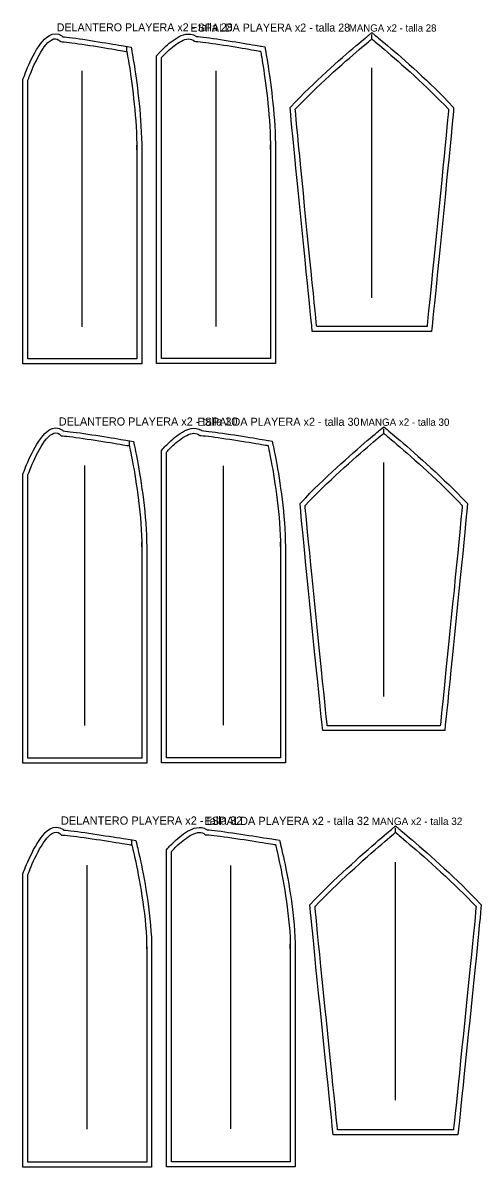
# Model space of a CAD drawing. Header units: centimetres. Extents: x -1 to 97, y -394 to 3.
# Drawn here: x -1 to 91.5, y -227.6 to 3.3 of the extents above; entities that cross this region are included whole.
import ezdxf

# ---------------------------------------------------------------- set-up
doc = ezdxf.new("R2010")
doc.units = ezdxf.units.CM
for name, color, linetype in [('15_SeamAllowance', 4, 'CONTINUOUS'), ('1_Boundary', 7, 'CONTINUOUS'), ('4_Notch', 1, 'CONTINUOUS'), ('5_Grainline', 3, 'CONTINUOUS'), ('8_Text', 7, 'CONTINUOUS')]:
    doc.layers.add(name, color=color, linetype=linetype)

msp = doc.modelspace()

# ---------------------------------------------------------------- linework, layer by layer
at = {"layer": '15_SeamAllowance'}
for points in [[(-1, -8.1952), (-0.9204, -7.973), (-0.8596, -7.8066), (-0.7622, -7.546), (-0.6303, -7.2025), (-0.4661, -6.7868), (-0.2716, -6.3098), (-0.049, -5.7823), (0.1997, -5.215), (0.4726, -4.6186), (0.7679, -4.0035), (1.0838, -3.3803), (1.4187, -2.7591), (1.7717, -2.1499), (2.1419, -1.5625), (2.5297, -1.006), (2.937, -0.4892), (3.3684, -0.0205), (3.833, 0.3911), (4.3467, 0.7317), (4.9295, 0.9734), (5.5843, 1.0626), (6.261, 0.9419), (6.8767, 0.6117), (7.0461, 0.451), (6.9854, 0.4531), (7.404, 0.4214), (7.8894, 0.3728), (8.4387, 0.309), (9.0459, 0.2317), (9.7033, 0.1425), (10.4027, 0.043), (11.1355, -0.065), (11.8931, -0.1799), (12.6667, -0.2998), (13.4474, -0.4232), (14.2263, -0.5483), (14.9944, -0.6733), (15.743, -0.7966), (16.4629, -0.9164), (17.1452, -1.0309), (17.7809, -1.1384), (18.3612, -1.2373), (18.8769, -1.3257), (19.3191, -1.402), (19.6789, -1.4643), (19.9471, -1.511), (20.1149, -1.5404), (20.856, -1.6704), (20.9935, -2.4081), (21.0233, -2.571), (21.0705, -2.8341), (21.1334, -3.1923), (21.2102, -3.6403), (21.2992, -4.1729), (21.3986, -4.785), (21.5067, -5.4713), (21.6218, -6.2266), (21.7421, -7.0458), (21.8659, -7.9237), (21.9915, -8.8551), (22.117, -9.8349), (22.2409, -10.8579), (22.3613, -11.919), (22.4764, -13.0129), (22.5847, -14.1346), (22.6842, -15.279), (22.7733, -16.4408), (22.8501, -17.6152), (22.913, -18.7968), (22.9601, -19.9808), (22.9898, -21.1622), (23, -22.3311), (23, -22.7214), (23, -23.4809), (23, -24.5794), (23, -25.9823), (23, -27.6547), (23, -29.5621), (23, -31.6697), (23, -33.9429), (23, -36.347), (23, -38.8474), (23, -41.4092), (23, -43.998), (23, -46.5789), (23, -49.1174), (23, -51.5787), (23, -53.9281), (23, -56.131), (23, -58.1527), (23, -59.9585), (23, -61.5137), (23, -62.7837), (23, -63.7338), (23, -64.3293), (23, -65.5355), (21.8886, -65.5355), (21.5671, -65.5355), (21.0547, -65.5355), (20.3704, -65.5355), (19.5333, -65.5355), (18.5625, -65.5355), (17.4771, -65.5355), (16.2963, -65.5355), (15.0391, -65.5355), (13.7245, -65.5355), (12.3718, -65.5355), (11, -65.5355), (9.6282, -65.5355), (8.2755, -65.5355), (6.9609, -65.5355), (5.7037, -65.5355), (4.5229, -65.5355), (3.4375, -65.5355), (2.4667, -65.5355), (1.6296, -65.5355), (0.9453, -65.5355), (0.4329, -65.5355), (0.1114, -65.5355), (-1, -65.5355), (-1, -64.2511), (-1, -63.4304), (-1, -62.1221), (-1, -60.375), (-1, -58.2379), (-1, -55.7595), (-1, -52.9885), (-1, -49.9738), (-1, -46.764), (-1, -43.408), (-1, -39.9545), (-1, -36.4522), (-1, -32.9499), (-1, -29.4963), (-1, -26.1403), (-1, -22.9306), (-1, -19.9158), (-1, -17.1449), (-1, -14.6664), (-1, -12.5293), (-1, -10.7822), (-1, -9.474), (-1, -8.6532)], [(26, -3.4106), (26.2695, -3.0987), (26.3435, -3.0145), (26.4602, -2.8844), (26.6161, -2.7143), (26.8085, -2.5097), (27.0343, -2.276), (27.2907, -2.0186), (27.5748, -1.7429), (27.884, -1.4543), (28.2156, -1.1582), (28.5672, -0.8597), (28.9364, -0.5643), (29.3213, -0.2772), (29.7203, -0.0036), (30.1322, 0.251), (30.5569, 0.481), (30.995, 0.6802), (31.4482, 0.8409), (31.9192, 0.9531), (32.4098, 1.0031), (32.9166, 0.9722), (33.4257, 0.8408), (33.9106, 0.5971), (34.0032, 0.5219), (33.9854, 0.5225), (34.404, 0.4908), (34.8894, 0.4422), (35.4387, 0.3784), (36.0459, 0.3011), (36.7033, 0.2119), (37.4027, 0.1124), (38.1355, 0.0044), (38.8931, -0.1105), (39.6667, -0.2305), (40.4474, -0.3539), (41.2263, -0.4789), (41.9944, -0.604), (42.743, -0.7272), (43.4629, -0.847), (44.1452, -0.9615), (44.7809, -1.0691), (45.3612, -1.1679), (45.8769, -1.2563), (46.3191, -1.3326), (46.6789, -1.3949), (46.9471, -1.4417), (47.1149, -1.471), (47.856, -1.6011), (47.9935, -2.3388), (48.0233, -2.5016), (48.0705, -2.7648), (48.1334, -3.123), (48.2102, -3.571), (48.2992, -4.1036), (48.3986, -4.7156), (48.5067, -5.4019), (48.6218, -6.1572), (48.7421, -6.9764), (48.8659, -7.8543), (48.9915, -8.7858), (49.117, -9.7656), (49.2409, -10.7886), (49.3613, -11.8496), (49.4764, -12.9435), (49.5847, -14.0652), (49.6842, -15.2096), (49.7733, -16.3715), (49.8501, -17.5458), (49.913, -18.7275), (49.9601, -19.9115), (49.9898, -21.0928), (50, -22.2617), (50, -22.652), (50, -23.4116), (50, -24.5101), (50, -25.9129), (50, -27.5853), (50, -29.4927), (50, -31.6003), (50, -33.8735), (50, -36.2776), (50, -38.778), (50, -41.3399), (50, -43.9286), (50, -46.5096), (50, -49.048), (50, -51.5093), (50, -53.8587), (50, -56.0616), (50, -58.0833), (50, -59.8891), (50, -61.4444), (50, -62.7144), (50, -63.6644), (50, -64.2599), (50, -65.4661), (48.8886, -65.4661), (48.5671, -65.4661), (48.0547, -65.4661), (47.3704, -65.4661), (46.5333, -65.4661), (45.5625, -65.4661), (44.4771, -65.4661), (43.2963, -65.4661), (42.0391, -65.4661), (40.7245, -65.4661), (39.3718, -65.4661), (38, -65.4661), (36.6282, -65.4661), (35.2755, -65.4661), (33.9609, -65.4661), (32.7037, -65.4661), (31.5229, -65.4661), (30.4375, -65.4661), (29.4667, -65.4661), (28.6296, -65.4661), (27.9453, -65.4661), (27.4329, -65.4661), (27.1114, -65.4661), (26, -65.4661), (26, -64.1588), (26, -63.2721), (26, -61.8586), (26, -59.9711), (26, -57.6621), (26, -54.9844), (26, -51.9906), (26, -48.7334), (26, -45.2655), (26, -41.6396), (26, -37.9084), (26, -34.1245), (26, -30.3405), (26, -26.6093), (26, -22.9834), (26, -19.5155), (26, -16.2583), (26, -13.2646), (26, -10.5868), (26, -8.2779), (26, -6.3903), (26, -4.9768), (26, -4.0901)], [(69.47, 1.2888), (70.1476, 0.7379), (70.2837, 0.6267), (70.5036, 0.4463), (70.8021, 0.1999), (71.1743, -0.109), (71.6153, -0.4772), (72.12, -0.9013), (72.6835, -1.3781), (73.301, -1.9042), (73.9673, -2.4764), (74.6777, -3.0914), (75.427, -3.7458), (76.2105, -4.4364), (77.023, -5.1599), (77.8598, -5.9129), (78.7159, -6.6923), (79.5863, -7.4947), (80.4661, -8.3169), (81.3504, -9.1556), (82.2343, -10.0076), (83.1129, -10.8697), (83.9813, -11.7387), (84.8347, -12.6113), (85.9664, -13.797), (85.9153, -14.5821), (85.8509, -15.331), (85.7496, -16.4333), (85.6147, -17.8589), (85.4499, -19.5724), (85.2587, -21.5375), (85.045, -23.7176), (84.8126, -26.0761), (84.5651, -28.5762), (84.3063, -31.1813), (84.0401, -33.8546), (83.77, -36.5594), (83.5, -39.259), (83.2338, -41.9166), (82.975, -44.4955), (82.7276, -46.9589), (82.4952, -49.2701), (82.2815, -51.3924), (82.0905, -53.289), (81.9257, -54.9231), (81.791, -56.2581), (81.6901, -57.2572), (81.6269, -57.8836), (81.514, -59), (80.4972, -59), (80.1716, -59), (79.6527, -59), (78.9596, -59), (78.1119, -59), (77.1287, -59), (76.0296, -59), (74.8337, -59), (73.5605, -59), (72.2292, -59), (70.8593, -59), (69.47, -59), (68.0807, -59), (66.7108, -59), (65.3795, -59), (64.1063, -59), (62.9104, -59), (61.8113, -59), (60.8281, -59), (59.9804, -59), (59.2873, -59), (58.7684, -59), (58.4428, -59), (57.426, -59), (57.3131, -57.8836), (57.2499, -57.2572), (57.149, -56.2581), (57.0143, -54.9231), (56.8495, -53.289), (56.6585, -51.3924), (56.4448, -49.2701), (56.2124, -46.9589), (55.965, -44.4955), (55.7062, -41.9166), (55.44, -39.259), (55.17, -36.5594), (54.8999, -33.8546), (54.6337, -31.1813), (54.3749, -28.5762), (54.1274, -26.0761), (53.895, -23.7176), (53.6813, -21.5375), (53.4901, -19.5724), (53.3253, -17.8589), (53.1904, -16.4333), (53.0891, -15.331), (53.0247, -14.5821), (52.9736, -13.797), (54.1053, -12.6113), (54.9587, -11.7387), (55.8271, -10.8697), (56.7057, -10.0076), (57.5896, -9.1556), (58.4739, -8.3169), (59.3537, -7.4947), (60.2241, -6.6923), (61.0802, -5.9129), (61.917, -5.1599), (62.7295, -4.4364), (63.513, -3.7458), (64.2623, -3.0914), (64.9727, -2.4764), (65.639, -1.9042), (66.2565, -1.3781), (66.82, -0.9013), (67.3247, -0.4772), (67.7657, -0.109), (68.1379, 0.1999), (68.4364, 0.4463), (68.6563, 0.6267), (68.7924, 0.7379)], [(-1, -87.8206), (-0.9182, -87.5958), (-0.8559, -87.428), (-0.7561, -87.1652), (-0.6211, -86.8186), (-0.453, -86.3992), (-0.2542, -85.918), (-0.0267, -85.3857), (0.2275, -84.8132), (0.5061, -84.2112), (0.8073, -83.5903), (1.1293, -82.9612), (1.4705, -82.3341), (1.8295, -81.7191), (2.2057, -81.126), (2.5993, -80.5642), (3.0118, -80.0424), (3.4477, -79.5692), (3.916, -79.1538), (4.4321, -78.8096), (5.0163, -78.5639), (5.6728, -78.4697), (6.3532, -78.586), (6.9737, -78.9149), (7.1452, -79.0769), (7.0868, -79.075), (7.5104, -79.1066), (8.0043, -79.155), (8.5655, -79.2187), (9.1875, -79.2959), (9.8621, -79.3851), (10.5809, -79.4845), (11.335, -79.5925), (12.1153, -79.7073), (12.9126, -79.8272), (13.7177, -79.9506), (14.5214, -80.0756), (15.3144, -80.2006), (16.0874, -80.3239), (16.8311, -80.4436), (17.5362, -80.5581), (18.1934, -80.6656), (18.7933, -80.7645), (19.3266, -80.8529), (19.784, -80.9291), (20.1561, -80.9914), (20.4336, -81.0382), (20.6072, -81.0675), (21.3314, -81.1903), (21.4895, -81.9072), (21.5269, -82.0791), (21.5859, -82.3566), (21.6646, -82.7339), (21.7606, -83.2052), (21.8719, -83.7648), (21.9962, -84.407), (22.1315, -85.126), (22.2754, -85.9163), (22.4258, -86.7721), (22.5807, -87.6877), (22.7377, -88.6574), (22.8948, -89.6756), (23.0497, -90.7366), (23.2003, -91.8347), (23.3445, -92.9643), (23.4799, -94.1198), (23.6044, -95.2955), (23.716, -96.4859), (23.8122, -97.6854), (23.891, -98.8884), (23.95, -100.0894), (23.9872, -101.2831), (24, -102.4581), (24, -102.8515), (24, -103.6169), (24, -104.7247), (24, -106.14), (24, -107.8276), (24, -109.7526), (24, -111.88), (24, -114.1747), (24, -116.6017), (24, -119.1259), (24, -121.7124), (24, -124.3261), (24, -126.932), (24, -129.495), (24, -131.9802), (24, -134.3525), (24, -136.5768), (24, -138.6183), (24, -140.4417), (24, -142.0122), (24, -143.2946), (24, -144.254), (24, -144.8554), (24, -146.0636), (22.8835, -146.0636), (22.5475, -146.0636), (22.0117, -146.0636), (21.2963, -146.0636), (20.4212, -146.0636), (19.4063, -146.0636), (18.2716, -146.0636), (17.037, -146.0636), (15.7227, -146.0636), (14.3484, -146.0636), (12.9342, -146.0636), (11.5, -146.0636), (10.0658, -146.0636), (8.6516, -146.0636), (7.2773, -146.0636), (5.963, -146.0636), (4.7284, -146.0636), (3.5938, -146.0636), (2.5788, -146.0636), (1.7037, -146.0636), (0.9883, -146.0636), (0.4525, -146.0636), (0.1165, -146.0636), (-1, -146.0636), (-1, -144.7746), (-1, -143.9407), (-1, -142.6115), (-1, -140.8364), (-1, -138.665), (-1, -136.1469), (-1, -133.3316), (-1, -130.2685), (-1, -127.0073), (-1, -123.5975), (-1, -120.0887), (-1, -116.5302), (-1, -112.9718), (-1, -109.463), (-1, -106.0532), (-1, -102.792), (-1, -99.7289), (-1, -96.9136), (-1, -94.3954), (-1, -92.2241), (-1, -90.449), (-1, -89.1198), (-1, -88.2859)], [(71.86, -78.2418), (72.5431, -78.8024), (72.6848, -78.9192), (72.9136, -79.1086), (73.224, -79.367), (73.6109, -79.6906), (74.0689, -80.0759), (74.5927, -80.5191), (75.177, -81.0167), (75.8166, -81.565), (76.506, -82.1604), (77.2401, -82.7991), (78.0136, -83.4777), (78.8212, -84.1925), (79.6576, -84.9397), (80.5175, -85.7159), (81.3956, -86.5174), (82.2867, -87.3406), (83.1856, -88.1819), (84.087, -89.0377), (84.9856, -89.9044), (85.8762, -90.7785), (86.7536, -91.6565), (87.6126, -92.5348), (88.7468, -93.7229), (88.6946, -94.5117), (88.6286, -95.2697), (88.5248, -96.3861), (88.3865, -97.8307), (88.2174, -99.5674), (88.0214, -101.5594), (87.8023, -103.7696), (87.5639, -106.1608), (87.3102, -108.6958), (87.0448, -111.3374), (86.7718, -114.0482), (86.4949, -116.791), (86.2181, -119.5286), (85.945, -122.2237), (85.6797, -124.8391), (85.426, -127.3373), (85.1877, -129.6813), (84.9686, -131.8337), (84.7727, -133.7572), (84.6037, -135.4145), (84.4656, -136.7685), (84.3622, -137.7818), (84.2973, -138.4171), (84.183, -139.5355), (83.1643, -139.5355), (82.8306, -139.5355), (82.2986, -139.5355), (81.5881, -139.5355), (80.7191, -139.5355), (79.7113, -139.5355), (78.5845, -139.5355), (77.3585, -139.5355), (76.0533, -139.5355), (74.6886, -139.5355), (73.2842, -139.5355), (71.86, -139.5355), (70.4358, -139.5355), (69.0314, -139.5355), (67.6667, -139.5355), (66.3615, -139.5355), (65.1355, -139.5355), (64.0087, -139.5355), (63.0009, -139.5355), (62.1319, -139.5355), (61.4214, -139.5355), (60.8894, -139.5355), (60.5557, -139.5355), (59.537, -139.5355), (59.4227, -138.4171), (59.3578, -137.7818), (59.2544, -136.7685), (59.1163, -135.4145), (58.9473, -133.7572), (58.7514, -131.8337), (58.5323, -129.6813), (58.294, -127.3373), (58.0403, -124.8391), (57.775, -122.2237), (57.5019, -119.5286), (57.2251, -116.791), (56.9482, -114.0482), (56.6752, -111.3374), (56.4098, -108.6958), (56.1561, -106.1608), (55.9177, -103.7696), (55.6986, -101.5594), (55.5026, -99.5674), (55.3335, -97.8307), (55.1952, -96.3861), (55.0914, -95.2697), (55.0254, -94.5117), (54.9732, -93.7229), (56.1074, -92.5348), (56.9664, -91.6565), (57.8438, -90.7785), (58.7344, -89.9044), (59.633, -89.0377), (60.5344, -88.1819), (61.4333, -87.3406), (62.3244, -86.5174), (63.2025, -85.7159), (64.0624, -84.9397), (64.8988, -84.1925), (65.7064, -83.4777), (66.4799, -82.7991), (67.214, -82.1604), (67.9034, -81.565), (68.543, -81.0167), (69.1273, -80.5191), (69.6511, -80.0759), (70.1091, -79.6906), (70.496, -79.367), (70.8064, -79.1086), (71.0352, -78.9192), (71.1769, -78.8024)], [(27, -82.9889), (27.2739, -82.6758), (27.3494, -82.5909), (27.4683, -82.4599), (27.6273, -82.2884), (27.8234, -82.0821), (28.0535, -81.8463), (28.3147, -81.5867), (28.6041, -81.3086), (28.9188, -81.0174), (29.2562, -80.7186), (29.6136, -80.4174), (29.9888, -80.1193), (30.3795, -79.8294), (30.7841, -79.5533), (31.2014, -79.2961), (31.631, -79.0637), (32.0734, -78.8624), (32.5303, -78.6995), (33.0044, -78.5849), (33.4976, -78.5325), (34.0071, -78.5609), (34.5194, -78.6903), (35.0079, -78.9333), (35.1023, -79.0098), (35.0868, -79.0093), (35.5104, -79.0409), (36.0043, -79.0894), (36.5655, -79.153), (37.1875, -79.2303), (37.8621, -79.3194), (38.5809, -79.4188), (39.335, -79.5268), (40.1153, -79.6416), (40.9126, -79.7616), (41.7177, -79.8849), (42.5214, -80.01), (43.3144, -80.135), (44.0874, -80.2582), (44.8311, -80.3779), (45.5362, -80.4924), (46.1934, -80.6), (46.7933, -80.6988), (47.3266, -80.7872), (47.784, -80.8634), (48.1561, -80.9258), (48.4336, -80.9725), (48.6072, -81.0018), (49.3314, -81.1246), (49.4895, -81.8415), (49.5269, -82.0134), (49.5859, -82.291), (49.6646, -82.6682), (49.7606, -83.1395), (49.8719, -83.6991), (49.9962, -84.3413), (50.1315, -85.0604), (50.2754, -85.8506), (50.4258, -86.7064), (50.5807, -87.622), (50.7377, -88.5918), (50.8948, -89.6099), (51.0497, -90.6709), (51.2003, -91.769), (51.3445, -92.8987), (51.4799, -94.0541), (51.6044, -95.2299), (51.716, -96.4202), (51.8122, -97.6197), (51.891, -98.8227), (51.95, -100.0238), (51.9872, -101.2175), (52, -102.3925), (52, -102.7858), (52, -103.5512), (52, -104.659), (52, -106.0743), (52, -107.762), (52, -109.687), (52, -111.8143), (52, -114.109), (52, -116.536), (52, -119.0602), (52, -121.6467), (52, -124.2604), (52, -126.8663), (52, -129.4293), (52, -131.9145), (52, -134.2868), (52, -136.5112), (52, -138.5526), (52, -140.3761), (52, -141.9465), (52, -143.229), (52, -144.1884), (52, -144.7897), (52, -145.9979), (50.8835, -145.9979), (50.5475, -145.9979), (50.0117, -145.9979), (49.2963, -145.9979), (48.4212, -145.9979), (47.4063, -145.9979), (46.2716, -145.9979), (45.037, -145.9979), (43.7227, -145.9979), (42.3484, -145.9979), (40.9342, -145.9979), (39.5, -145.9979), (38.0658, -145.9979), (36.6516, -145.9979), (35.2773, -145.9979), (33.963, -145.9979), (32.7284, -145.9979), (31.5938, -145.9979), (30.5788, -145.9979), (29.7037, -145.9979), (28.9883, -145.9979), (28.4525, -145.9979), (28.1165, -145.9979), (27, -145.9979), (27, -144.6858), (27, -143.7852), (27, -142.3496), (27, -140.4325), (27, -138.0874), (27, -135.3677), (27, -132.3271), (27, -129.0189), (27, -125.4967), (27, -121.8141), (27, -118.0244), (27, -114.1813), (27, -110.3381), (27, -106.5484), (27, -102.8658), (27, -99.3436), (27, -96.0354), (27, -92.9948), (27, -90.2751), (27, -87.93), (27, -86.0129), (27, -84.5773), (27, -83.6767)], [(-1, -168.4387), (-0.916, -168.2113), (-0.8522, -168.0421), (-0.7501, -167.777), (-0.6119, -167.4274), (-0.4401, -167.0044), (-0.2368, -166.5188), (-0.0043, -165.9817), (0.2552, -165.404), (0.5395, -164.7964), (0.8467, -164.1699), (1.1748, -163.5348), (1.5222, -162.9018), (1.8873, -162.281), (2.2695, -161.6822), (2.6688, -161.115), (3.0866, -160.5882), (3.5271, -160.1106), (3.999, -159.6912), (4.5176, -159.3434), (5.1032, -159.0937), (5.7613, -158.9946), (6.4456, -159.1065), (7.0707, -159.434), (7.2443, -159.5975), (7.1881, -159.5956), (7.6168, -159.6271), (8.1193, -159.6755), (8.6924, -159.7391), (9.3292, -159.8162), (10.0212, -159.9053), (10.7594, -160.0047), (11.5347, -160.1126), (12.3377, -160.2273), (13.1587, -160.3473), (13.9883, -160.4706), (14.8168, -160.5956), (15.6346, -160.7206), (16.4321, -160.8438), (17.1997, -160.9635), (17.9275, -161.078), (18.6061, -161.1855), (19.2257, -161.2843), (19.7766, -161.3727), (20.2491, -161.4489), (20.6337, -161.5113), (20.9205, -161.558), (21.0998, -161.5873), (21.8097, -161.7037), (21.9855, -162.4026), (22.0302, -162.5835), (22.1012, -162.8753), (22.1956, -163.2715), (22.3108, -163.7659), (22.4444, -164.3524), (22.5936, -165.0245), (22.7559, -165.7763), (22.9287, -166.6013), (23.1093, -167.4935), (23.2952, -168.4466), (23.4837, -169.4545), (23.6723, -170.5108), (23.8583, -171.6096), (24.0392, -172.7446), (24.2122, -173.9097), (24.3749, -175.0987), (24.5245, -176.3056), (24.6585, -177.5243), (24.7741, -178.7487), (24.8688, -179.9728), (24.9399, -181.1908), (24.9846, -182.3967), (25, -183.5777), (25, -183.9742), (25, -184.7454), (25, -185.8626), (25, -187.2903), (25, -188.9931), (25, -190.9358), (25, -193.0829), (25, -195.3991), (25, -197.8489), (25, -200.397), (25, -203.0081), (25, -205.6468), (25, -208.2776), (25, -210.8652), (25, -213.3743), (25, -215.7694), (25, -218.0153), (25, -220.0764), (25, -221.9176), (25, -223.5032), (25, -224.7981), (25, -225.7668), (25, -226.374), (25, -227.5843), (23.8785, -227.5843), (23.5278, -227.5843), (22.9688, -227.5843), (22.2222, -227.5843), (21.309, -227.5843), (20.25, -227.5843), (19.066, -227.5843), (17.7778, -227.5843), (16.4063, -227.5843), (14.9722, -227.5843), (13.4965, -227.5843), (12, -227.5843), (10.5035, -227.5843), (9.0278, -227.5843), (7.5938, -227.5843), (6.2222, -227.5843), (4.934, -227.5843), (3.75, -227.5843), (2.691, -227.5843), (1.7778, -227.5843), (1.0313, -227.5843), (0.4722, -227.5843), (0.1215, -227.5843), (-1, -227.5843), (-1, -226.2907), (-1, -225.4437), (-1, -224.0935), (-1, -222.2904), (-1, -220.0848), (-1, -217.527), (-1, -214.6672), (-1, -211.5559), (-1, -208.2432), (-1, -204.7797), (-1, -201.2155), (-1, -197.6009), (-1, -193.9864), (-1, -190.4222), (-1, -186.9586), (-1, -183.646), (-1, -180.5346), (-1, -177.6749), (-1, -175.117), (-1, -172.9114), (-1, -171.1083), (-1, -169.7581), (-1, -168.9111)], [(28, -163.56), (28.2782, -163.2456), (28.3551, -163.1601), (28.4763, -163.0281), (28.6384, -162.8552), (28.8382, -162.6471), (29.0726, -162.4094), (29.3386, -162.1475), (29.6332, -161.867), (29.9535, -161.5732), (30.2967, -161.2717), (30.66, -160.9678), (31.0411, -160.6669), (31.4377, -160.3743), (31.8479, -160.0955), (32.2705, -159.8359), (32.705, -159.6011), (33.1518, -159.3975), (33.6125, -159.2324), (34.0896, -159.1156), (34.5855, -159.0608), (35.0976, -159.0867), (35.6131, -159.214), (36.1051, -159.4564), (36.2014, -159.5341), (36.1881, -159.5337), (36.6168, -159.5652), (37.1193, -159.6135), (37.6924, -159.6771), (38.3292, -159.7543), (39.0212, -159.8434), (39.7594, -159.9427), (40.5347, -160.0506), (41.3377, -160.1654), (42.1587, -160.2853), (42.9883, -160.4086), (43.8168, -160.5336), (44.6346, -160.6586), (45.4321, -160.7818), (46.1997, -160.9015), (46.9275, -161.016), (47.6061, -161.1235), (48.2257, -161.2224), (48.7766, -161.3107), (49.2491, -161.387), (49.6337, -161.4493), (49.9205, -161.496), (50.0998, -161.5253), (50.8097, -161.6417), (50.9855, -162.3406), (51.0302, -162.5216), (51.1012, -162.8133), (51.1956, -163.2095), (51.3108, -163.704), (51.4444, -164.2904), (51.5936, -164.9626), (51.7559, -165.7143), (51.9287, -166.5394), (52.1093, -167.4315), (52.2952, -168.3846), (52.4837, -169.3925), (52.6723, -170.4489), (52.8583, -171.5477), (53.0392, -172.6827), (53.2122, -173.8477), (53.3749, -175.0368), (53.5245, -176.2436), (53.6585, -177.4623), (53.7741, -178.6867), (53.8688, -179.9109), (53.9399, -181.1288), (53.9846, -182.3348), (54, -183.5158), (54, -183.9122), (54, -184.6835), (54, -185.8006), (54, -187.2283), (54, -188.9312), (54, -190.8739), (54, -193.021), (54, -195.3371), (54, -197.7869), (54, -200.3351), (54, -202.9462), (54, -205.5848), (54, -208.2156), (54, -210.8033), (54, -213.3123), (54, -215.7075), (54, -217.9533), (54, -220.0145), (54, -221.8556), (54, -223.4413), (54, -224.7362), (54, -225.7049), (54, -226.312), (54, -227.5223), (52.8785, -227.5223), (52.5278, -227.5223), (51.9688, -227.5223), (51.2222, -227.5223), (50.309, -227.5223), (49.25, -227.5223), (48.066, -227.5223), (46.7778, -227.5223), (45.4063, -227.5223), (43.9722, -227.5223), (42.4965, -227.5223), (41, -227.5223), (39.5035, -227.5223), (38.0278, -227.5223), (36.5938, -227.5223), (35.2222, -227.5223), (33.934, -227.5223), (32.75, -227.5223), (31.691, -227.5223), (30.7778, -227.5223), (30.0313, -227.5223), (29.4722, -227.5223), (29.1215, -227.5223), (28, -227.5223), (28, -226.2054), (28, -225.2909), (28, -223.8332), (28, -221.8865), (28, -219.5052), (28, -216.7437), (28, -213.6561), (28, -210.297), (28, -206.7205), (28, -202.9811), (28, -199.133), (28, -195.2306), (28, -191.3282), (28, -187.4802), (28, -183.7407), (28, -180.1643), (28, -176.8051), (28, -173.7176), (28, -170.956), (28, -168.5748), (28, -166.6281), (28, -165.1704), (28, -164.2559)], [(74.25, -158.7654), (74.9382, -159.3351), (75.0855, -159.4575), (75.3233, -159.6559), (75.6457, -159.9263), (76.0473, -160.2647), (76.5224, -160.667), (77.0652, -161.1294), (77.6703, -161.6478), (78.332, -162.2182), (79.0446, -162.8368), (79.8025, -163.4994), (80.6001, -164.2021), (81.4318, -164.941), (82.292, -165.7121), (83.175, -166.5115), (84.0753, -167.3351), (84.9872, -168.1791), (85.9051, -169.0395), (86.8236, -169.9123), (87.7369, -170.7937), (88.6395, -171.6799), (89.5259, -172.5668), (90.3906, -173.4508), (91.5273, -174.6414), (91.474, -175.434), (91.4063, -176.2008), (91.3, -177.3315), (91.1582, -178.795), (90.985, -180.555), (90.7841, -182.5739), (90.5596, -184.8142), (90.3153, -187.2381), (90.0553, -189.808), (89.7834, -192.486), (89.5036, -195.2343), (89.2198, -198.0152), (88.9361, -200.7908), (88.6563, -203.5234), (88.3844, -206.1752), (88.1244, -208.7083), (87.8802, -211.085), (87.6557, -213.2675), (87.4549, -215.2179), (87.2818, -216.8985), (87.1402, -218.2714), (87.0342, -219.2989), (86.9678, -219.9431), (86.8521, -221.0636), (85.8315, -221.0636), (85.4896, -221.0636), (84.9445, -221.0636), (84.2167, -221.0636), (83.3263, -221.0636), (82.2937, -221.0636), (81.1393, -221.0636), (79.8833, -221.0636), (78.5461, -221.0636), (77.1479, -221.0636), (75.7091, -221.0636), (74.25, -221.0636), (72.7909, -221.0636), (71.3521, -221.0636), (69.9539, -221.0636), (68.6167, -221.0636), (67.3607, -221.0636), (66.2063, -221.0636), (65.1737, -221.0636), (64.2833, -221.0636), (63.5555, -221.0636), (63.0104, -221.0636), (62.6685, -221.0636), (61.6479, -221.0636), (61.5322, -219.9431), (61.4658, -219.2989), (61.3598, -218.2714), (61.2182, -216.8985), (61.0451, -215.2179), (60.8443, -213.2675), (60.6198, -211.085), (60.3756, -208.7083), (60.1156, -206.1752), (59.8437, -203.5234), (59.5639, -200.7908), (59.2802, -198.0152), (58.9964, -195.2343), (58.7166, -192.486), (58.4447, -189.808), (58.1847, -187.2381), (57.9404, -184.8142), (57.7159, -182.5739), (57.515, -180.555), (57.3418, -178.795), (57.2, -177.3315), (57.0937, -176.2008), (57.026, -175.434), (56.9727, -174.6414), (58.1094, -173.4508), (58.9741, -172.5668), (59.8605, -171.6799), (60.7631, -170.7937), (61.6764, -169.9123), (62.5949, -169.0395), (63.5128, -168.1791), (64.4247, -167.3351), (65.325, -166.5115), (66.208, -165.7121), (67.0682, -164.941), (67.8999, -164.2021), (68.6975, -163.4994), (69.4554, -162.8368), (70.168, -162.2182), (70.8297, -161.6478), (71.4348, -161.1294), (71.9776, -160.667), (72.4527, -160.2647), (72.8543, -159.9263), (73.1767, -159.6559), (73.4145, -159.4575), (73.5618, -159.3351)]]:
    msp.add_lwpolyline(points, close=True, dxfattribs=at)
at = {"layer": '1_Boundary'}
for points in [[(0, -8.3688), (0.0199, -8.3131), (0.0783, -8.1533), (0.1729, -7.9004), (0.3015, -7.5654), (0.462, -7.1593), (0.6521, -6.693), (0.8696, -6.1775), (1.1123, -5.6239), (1.3781, -5.043), (1.6647, -4.446), (1.97, -3.8437), (2.2917, -3.2472), (2.6276, -2.6674), (2.9755, -2.1153), (3.3333, -1.6019), (3.6988, -1.1382), (4.0696, -0.7352), (4.4437, -0.4038), (4.8189, -0.1551), (5.1929, 0), (5.5635, 0.0505), (5.9286, -0.0146), (6.286, -0.2063), (6.6333, -0.5355), (6.9306, -0.5456), (7.3165, -0.5748), (7.7819, -0.6214), (8.3179, -0.6836), (8.9155, -0.7597), (9.5656, -0.848), (10.2594, -0.9467), (10.9877, -1.054), (11.7415, -1.1683), (12.512, -1.2878), (13.29, -1.4108), (14.0667, -1.5355), (14.8329, -1.6602), (15.5797, -1.7832), (16.298, -1.9027), (16.979, -2.017), (17.6136, -2.1243), (18.1927, -2.223), (18.7074, -2.3112), (19.1488, -2.3873), (19.5077, -2.4496), (19.7752, -2.4961), (19.9423, -2.5254), (20, -2.5355), (20.0101, -2.5898), (20.0394, -2.7494), (20.0859, -3.0089), (20.1481, -3.3633), (20.2242, -3.8072), (20.3125, -4.3355), (20.4112, -4.943), (20.5185, -5.6244), (20.6328, -6.3746), (20.7523, -7.1883), (20.8753, -8.0603), (21, -8.9855), (21.1247, -9.9586), (21.2477, -10.9744), (21.3672, -12.0277), (21.4815, -13.1133), (21.5888, -14.2259), (21.6875, -15.3605), (21.7758, -16.5117), (21.8519, -17.6744), (21.9141, -18.8433), (21.9606, -20.0133), (21.9899, -21.1791), (22, -22.3355), (22, -22.7214), (22, -23.4809), (22, -24.5794), (22, -25.9823), (22, -27.6547), (22, -29.5621), (22, -31.6697), (22, -33.9429), (22, -36.347), (22, -38.8474), (22, -41.4092), (22, -43.998), (22, -46.5789), (22, -49.1174), (22, -51.5787), (22, -53.9281), (22, -56.131), (22, -58.1527), (22, -59.9585), (22, -61.5137), (22, -62.7837), (22, -63.7338), (22, -64.3293), (22, -64.5355), (21.8886, -64.5355), (21.5671, -64.5355), (21.0547, -64.5355), (20.3704, -64.5355), (19.5333, -64.5355), (18.5625, -64.5355), (17.4771, -64.5355), (16.2963, -64.5355), (15.0391, -64.5355), (13.7245, -64.5355), (12.3718, -64.5355), (11, -64.5355), (9.6282, -64.5355), (8.2755, -64.5355), (6.9609, -64.5355), (5.7037, -64.5355), (4.5229, -64.5355), (3.4375, -64.5355), (2.4667, -64.5355), (1.6296, -64.5355), (0.9453, -64.5355), (0.4329, -64.5355), (0.1114, -64.5355), (0, -64.5355), (0, -64.2511), (0, -63.4304), (0, -62.1221), (0, -60.375), (0, -58.2379), (0, -55.7595), (0, -52.9885), (0, -49.9738), (0, -46.764), (0, -43.408), (0, -39.9545), (0, -36.4522), (0, -32.9499), (0, -29.4963), (0, -26.1403), (0, -22.9306), (0, -19.9158), (0, -17.1449), (0, -14.6664), (0, -12.5293), (0, -10.7822), (0, -9.474), (0, -8.6532), (0, -8.3688)], [(27, -3.7828), (27.0234, -3.7558), (27.0914, -3.6784), (27.2009, -3.5562), (27.349, -3.3948), (27.5324, -3.1996), (27.7482, -2.9763), (27.9931, -2.7304), (28.2642, -2.4674), (28.5583, -2.1929), (28.8723, -1.9124), (29.2032, -1.6315), (29.5479, -1.3557), (29.9033, -1.0906), (30.2662, -0.8418), (30.6336, -0.6147), (31.0025, -0.4149), (31.3696, -0.248), (31.732, -0.1195), (32.0866, -0.035), (32.4302, 0), (32.7597, -0.0201), (33.0722, -0.1007), (33.3644, -0.2476), (33.6333, -0.4661), (33.9306, -0.4763), (34.3165, -0.5055), (34.7819, -0.5521), (35.3179, -0.6143), (35.9155, -0.6904), (36.5656, -0.7786), (37.2594, -0.8773), (37.9877, -0.9846), (38.7415, -1.0989), (39.512, -1.2184), (40.29, -1.3414), (41.0667, -1.4661), (41.8329, -1.5908), (42.5797, -1.7138), (43.298, -1.8333), (43.979, -1.9476), (44.6136, -2.055), (45.1927, -2.1536), (45.7074, -2.2419), (46.1488, -2.318), (46.5077, -2.3802), (46.7752, -2.4268), (46.9423, -2.456), (47, -2.4661), (47.0101, -2.5205), (47.0394, -2.68), (47.0859, -2.9396), (47.1481, -3.2939), (47.2242, -3.7378), (47.3125, -4.2661), (47.4112, -4.8736), (47.5185, -5.555), (47.6328, -6.3052), (47.7523, -7.1189), (47.8753, -7.991), (48, -8.9161), (48.1247, -9.8892), (48.2477, -10.905), (48.3672, -11.9583), (48.4815, -13.0439), (48.5888, -14.1566), (48.6875, -15.2911), (48.7758, -16.4423), (48.8519, -17.605), (48.9141, -18.7739), (48.9606, -19.9439), (48.9899, -21.1097), (49, -22.2661), (49, -22.652), (49, -23.4116), (49, -24.5101), (49, -25.9129), (49, -27.5853), (49, -29.4927), (49, -31.6003), (49, -33.8735), (49, -36.2776), (49, -38.778), (49, -41.3399), (49, -43.9286), (49, -46.5096), (49, -49.048), (49, -51.5093), (49, -53.8587), (49, -56.0616), (49, -58.0833), (49, -59.8891), (49, -61.4444), (49, -62.7144), (49, -63.6644), (49, -64.2599), (49, -64.4661), (48.8886, -64.4661), (48.5671, -64.4661), (48.0547, -64.4661), (47.3704, -64.4661), (46.5333, -64.4661), (45.5625, -64.4661), (44.4771, -64.4661), (43.2963, -64.4661), (42.0391, -64.4661), (40.7245, -64.4661), (39.3718, -64.4661), (38, -64.4661), (36.6282, -64.4661), (35.2755, -64.4661), (33.9609, -64.4661), (32.7037, -64.4661), (31.5229, -64.4661), (30.4375, -64.4661), (29.4667, -64.4661), (28.6296, -64.4661), (27.9453, -64.4661), (27.4329, -64.4661), (27.1114, -64.4661), (27, -64.4661), (27, -64.1588), (27, -63.2721), (27, -61.8586), (27, -59.9711), (27, -57.6621), (27, -54.9844), (27, -51.9906), (27, -48.7334), (27, -45.2655), (27, -41.6396), (27, -37.9084), (27, -34.1245), (27, -30.3405), (27, -26.6093), (27, -22.9834), (27, -19.5155), (27, -16.2583), (27, -13.2646), (27, -10.5868), (27, -8.2779), (27, -6.3903), (27, -4.9768), (27, -4.0901), (27, -3.7828)], [(69.47, 0), (69.5159, -0.0373), (69.6503, -0.147), (69.8681, -0.3259), (70.1645, -0.5705), (70.5345, -0.8775), (70.9731, -1.2438), (71.4754, -1.6658), (72.0363, -2.1404), (72.6509, -2.6641), (73.3143, -3.2338), (74.0215, -3.846), (74.7675, -4.4975), (75.5473, -5.1849), (76.3561, -5.905), (77.1887, -6.6543), (78.0404, -7.4296), (78.906, -8.2276), (79.7806, -9.045), (80.6593, -9.8784), (81.5371, -10.7245), (82.4091, -11.5801), (83.2702, -12.4417), (84.1155, -13.3061), (84.94, -14.17), (84.9181, -14.5067), (84.8548, -15.2425), (84.7539, -16.3404), (84.6193, -17.7639), (84.4545, -19.4761), (84.2634, -21.4403), (84.0498, -23.6198), (83.8174, -25.9778), (83.57, -28.4775), (83.3112, -31.0823), (83.045, -33.7554), (82.775, -36.46), (82.505, -39.1594), (82.2388, -41.8168), (81.98, -44.3956), (81.7326, -46.8589), (81.5002, -49.17), (81.2866, -51.2922), (81.0955, -53.1887), (80.9307, -54.8228), (80.7961, -56.1577), (80.6952, -57.1567), (80.6319, -57.7831), (80.61, -58), (80.4972, -58), (80.1716, -58), (79.6527, -58), (78.9596, -58), (78.1119, -58), (77.1287, -58), (76.0296, -58), (74.8337, -58), (73.5605, -58), (72.2292, -58), (70.8593, -58), (69.47, -58), (68.0807, -58), (66.7108, -58), (65.3795, -58), (64.1063, -58), (62.9104, -58), (61.8113, -58), (60.8281, -58), (59.9804, -58), (59.2873, -58), (58.7684, -58), (58.4428, -58), (58.33, -58), (58.3081, -57.7831), (58.2448, -57.1567), (58.1439, -56.1577), (58.0093, -54.8228), (57.8445, -53.1887), (57.6534, -51.2922), (57.4398, -49.17), (57.2074, -46.8589), (56.96, -44.3956), (56.7012, -41.8168), (56.435, -39.1594), (56.165, -36.46), (55.895, -33.7554), (55.6288, -31.0823), (55.37, -28.4775), (55.1226, -25.9778), (54.8902, -23.6198), (54.6766, -21.4403), (54.4855, -19.4761), (54.3207, -17.7639), (54.1861, -16.3404), (54.0852, -15.2425), (54.0219, -14.5067), (54, -14.17), (54.8245, -13.3061), (55.6698, -12.4417), (56.5309, -11.5801), (57.4029, -10.7245), (58.2807, -9.8784), (59.1594, -9.045), (60.034, -8.2276), (60.8996, -7.4296), (61.7512, -6.6543), (62.5839, -5.905), (63.3927, -5.1849), (64.1725, -4.4975), (64.9185, -3.846), (65.6257, -3.2338), (66.2891, -2.6641), (66.9037, -2.1404), (67.4646, -1.6658), (67.9669, -1.2438), (68.4055, -0.8775), (68.7755, -0.5705), (69.0719, -0.3259), (69.2897, -0.147), (69.4241, -0.0373), (69.47, 0)], [(0, -87.9969), (0.0205, -87.9407), (0.0803, -87.7795), (0.1772, -87.5242), (0.309, -87.1861), (0.4732, -86.7762), (0.6677, -86.3055), (0.8902, -85.7851), (1.1383, -85.226), (1.4098, -84.6395), (1.7024, -84.0365), (2.0137, -83.428), (2.3417, -82.8252), (2.6838, -82.2392), (3.0379, -81.681), (3.4017, -81.1616), (3.7728, -80.6922), (4.1491, -80.2838), (4.5281, -79.9475), (4.9077, -79.6944), (5.2855, -79.5355), (5.6592, -79.4819), (6.0267, -79.5447), (6.3855, -79.7349), (6.7333, -80.0636), (7.0326, -80.0737), (7.4243, -80.1029), (7.8991, -80.1495), (8.4475, -80.2117), (9.0603, -80.2878), (9.7281, -80.3761), (10.4416, -80.4747), (11.1914, -80.5821), (11.9681, -80.6964), (12.7625, -80.8159), (13.5651, -80.9389), (14.3667, -81.0636), (15.1578, -81.1883), (15.9292, -81.3113), (16.6715, -81.4308), (17.3753, -81.5451), (18.0313, -81.6524), (18.6302, -81.7511), (19.1626, -81.8393), (19.6191, -81.9154), (19.9905, -81.9776), (20.2673, -82.0242), (20.4403, -82.0535), (20.5, -82.0636), (20.5127, -82.121), (20.5492, -82.2893), (20.6074, -82.5628), (20.6852, -82.9358), (20.7803, -83.4026), (20.8906, -83.9573), (21.014, -84.5944), (21.1481, -85.308), (21.291, -86.0925), (21.4404, -86.9421), (21.5941, -87.851), (21.75, -88.8136), (21.9059, -89.8241), (22.0596, -90.8768), (22.209, -91.9659), (22.3519, -93.0858), (22.486, -94.2307), (22.6094, -95.3948), (22.7197, -96.5725), (22.8148, -97.758), (22.8926, -98.9456), (22.9508, -100.1296), (22.9873, -101.3041), (23, -102.4636), (23, -102.8515), (23, -103.6169), (23, -104.7247), (23, -106.14), (23, -107.8276), (23, -109.7526), (23, -111.88), (23, -114.1747), (23, -116.6017), (23, -119.1259), (23, -121.7124), (23, -124.3261), (23, -126.932), (23, -129.495), (23, -131.9802), (23, -134.3525), (23, -136.5768), (23, -138.6183), (23, -140.4417), (23, -142.0122), (23, -143.2946), (23, -144.254), (23, -144.8554), (23, -145.0636), (22.8835, -145.0636), (22.5475, -145.0636), (22.0117, -145.0636), (21.2963, -145.0636), (20.4212, -145.0636), (19.4063, -145.0636), (18.2716, -145.0636), (17.037, -145.0636), (15.7227, -145.0636), (14.3484, -145.0636), (12.9342, -145.0636), (11.5, -145.0636), (10.0658, -145.0636), (8.6516, -145.0636), (7.2773, -145.0636), (5.963, -145.0636), (4.7284, -145.0636), (3.5938, -145.0636), (2.5788, -145.0636), (1.7037, -145.0636), (0.9883, -145.0636), (0.4525, -145.0636), (0.1165, -145.0636), (0, -145.0636), (0, -144.7746), (0, -143.9407), (0, -142.6115), (0, -140.8364), (0, -138.665), (0, -136.1469), (0, -133.3316), (0, -130.2685), (0, -127.0073), (0, -123.5975), (0, -120.0887), (0, -116.5302), (0, -112.9718), (0, -109.463), (0, -106.0532), (0, -102.792), (0, -99.7289), (0, -96.9136), (0, -94.3954), (0, -92.2241), (0, -90.449), (0, -89.1198), (0, -88.2859), (0, -87.9969)], [(28, -83.3646), (28.0239, -83.3373), (28.0933, -83.2592), (28.2052, -83.1358), (28.3564, -82.9728), (28.5436, -82.7758), (28.7638, -82.5503), (29.0137, -82.3019), (29.2901, -82.0362), (29.5899, -81.7588), (29.91, -81.4754), (30.247, -81.1914), (30.5979, -80.9125), (30.9595, -80.6443), (31.3286, -80.3924), (31.702, -80.1623), (32.0765, -79.9596), (32.4491, -79.7901), (32.8164, -79.6591), (33.1754, -79.5724), (33.5228, -79.5355), (33.8554, -79.554), (34.1702, -79.6335), (34.4639, -79.7796), (34.7333, -79.9979), (35.0326, -80.008), (35.4243, -80.0373), (35.8991, -80.0839), (36.4475, -80.1461), (37.0603, -80.2222), (37.7281, -80.3104), (38.4416, -80.4091), (39.1914, -80.5164), (39.9681, -80.6307), (40.7625, -80.7502), (41.5651, -80.8732), (42.3667, -80.9979), (43.1578, -81.1226), (43.9292, -81.2456), (44.6715, -81.3651), (45.3753, -81.4794), (46.0313, -81.5867), (46.6302, -81.6854), (47.1626, -81.7737), (47.6191, -81.8498), (47.9905, -81.912), (48.2673, -81.9586), (48.4403, -81.9878), (48.5, -81.9979), (48.5127, -82.0553), (48.5492, -82.2236), (48.6074, -82.4971), (48.6852, -82.8701), (48.7803, -83.3369), (48.8906, -83.8917), (49.014, -84.5287), (49.1481, -85.2424), (49.291, -86.0268), (49.4404, -86.8764), (49.5941, -87.7853), (49.75, -88.7479), (49.9059, -89.7584), (50.0596, -90.8111), (50.209, -91.9003), (50.3519, -93.0201), (50.486, -94.165), (50.6094, -95.3292), (50.7197, -96.5069), (50.8148, -97.6924), (50.8926, -98.8799), (50.9508, -100.0639), (50.9873, -101.2385), (51, -102.3979), (51, -102.7858), (51, -103.5512), (51, -104.659), (51, -106.0743), (51, -107.762), (51, -109.687), (51, -111.8143), (51, -114.109), (51, -116.536), (51, -119.0602), (51, -121.6467), (51, -124.2604), (51, -126.8663), (51, -129.4293), (51, -131.9145), (51, -134.2868), (51, -136.5112), (51, -138.5526), (51, -140.3761), (51, -141.9465), (51, -143.229), (51, -144.1884), (51, -144.7897), (51, -144.9979), (50.8835, -144.9979), (50.5475, -144.9979), (50.0117, -144.9979), (49.2963, -144.9979), (48.4212, -144.9979), (47.4063, -144.9979), (46.2716, -144.9979), (45.037, -144.9979), (43.7227, -144.9979), (42.3484, -144.9979), (40.9342, -144.9979), (39.5, -144.9979), (38.0658, -144.9979), (36.6516, -144.9979), (35.2773, -144.9979), (33.963, -144.9979), (32.7284, -144.9979), (31.5938, -144.9979), (30.5788, -144.9979), (29.7037, -144.9979), (28.9883, -144.9979), (28.4525, -144.9979), (28.1165, -144.9979), (28, -144.9979), (28, -144.6858), (28, -143.7852), (28, -142.3496), (28, -140.4325), (28, -138.0874), (28, -135.3677), (28, -132.3271), (28, -129.0189), (28, -125.4967), (28, -121.8141), (28, -118.0244), (28, -114.1813), (28, -110.3381), (28, -106.5484), (28, -102.8658), (28, -99.3436), (28, -96.0354), (28, -92.9948), (28, -90.2751), (28, -87.93), (28, -86.0129), (28, -84.5773), (28, -83.6767), (28, -83.3646)], [(71.86, -79.5355), (71.9079, -79.5748), (72.0479, -79.6902), (72.2749, -79.8781), (72.5834, -80.1348), (72.9683, -80.4568), (73.4241, -80.8402), (73.9455, -81.2815), (74.5274, -81.777), (75.1643, -82.323), (75.851, -82.916), (76.5822, -83.5522), (77.3525, -84.228), (78.1567, -84.9397), (78.9894, -85.6837), (79.8454, -86.4564), (80.7193, -87.254), (81.6058, -88.073), (82.4997, -88.9096), (83.3956, -89.7602), (84.2882, -90.6211), (85.1723, -91.4888), (86.0425, -92.3595), (86.8935, -93.2296), (87.72, -94.0955), (87.6975, -94.4353), (87.6326, -95.18), (87.5292, -96.2921), (87.3911, -97.7346), (87.2222, -99.47), (87.0262, -101.4611), (86.8072, -103.6707), (86.5689, -106.0614), (86.3152, -108.596), (86.0499, -111.2373), (85.7769, -113.9479), (85.5, -116.6905), (85.2231, -119.4279), (84.9501, -122.1229), (84.6848, -124.7381), (84.4311, -127.2362), (84.1928, -129.5801), (83.9738, -131.7324), (83.7778, -133.6558), (83.6089, -135.3131), (83.4708, -136.667), (83.3674, -137.6802), (83.3025, -138.3155), (83.28, -138.5355), (83.1643, -138.5355), (82.8306, -138.5355), (82.2986, -138.5355), (81.5881, -138.5355), (80.7191, -138.5355), (79.7113, -138.5355), (78.5845, -138.5355), (77.3585, -138.5355), (76.0533, -138.5355), (74.6886, -138.5355), (73.2842, -138.5355), (71.86, -138.5355), (70.4358, -138.5355), (69.0314, -138.5355), (67.6667, -138.5355), (66.3615, -138.5355), (65.1355, -138.5355), (64.0087, -138.5355), (63.0009, -138.5355), (62.1319, -138.5355), (61.4214, -138.5355), (60.8894, -138.5355), (60.5557, -138.5355), (60.44, -138.5355), (60.4175, -138.3155), (60.3526, -137.6802), (60.2492, -136.667), (60.1111, -135.3131), (59.9422, -133.6558), (59.7462, -131.7324), (59.5272, -129.5801), (59.2889, -127.2362), (59.0352, -124.7381), (58.7699, -122.1229), (58.4969, -119.4279), (58.22, -116.6905), (57.9431, -113.9479), (57.6701, -111.2373), (57.4048, -108.596), (57.1511, -106.0614), (56.9128, -103.6707), (56.6938, -101.4611), (56.4978, -99.47), (56.3289, -97.7346), (56.1908, -96.2921), (56.0874, -95.18), (56.0225, -94.4353), (56, -94.0955), (56.8265, -93.2296), (57.6775, -92.3595), (58.5477, -91.4888), (59.4318, -90.6211), (60.3244, -89.7602), (61.2203, -88.9096), (62.1142, -88.073), (63.0007, -87.254), (63.8746, -86.4564), (64.7306, -85.6837), (65.5633, -84.9397), (66.3675, -84.228), (67.1378, -83.5522), (67.869, -82.916), (68.5557, -82.323), (69.1926, -81.777), (69.7745, -81.2815), (70.2959, -80.8402), (70.7517, -80.4568), (71.1366, -80.1348), (71.4451, -79.8781), (71.6721, -79.6902), (71.8121, -79.5748), (71.86, -79.5355)], [(0, -168.6176), (0.021, -168.5609), (0.0823, -168.3982), (0.1815, -168.1406), (0.3164, -167.7994), (0.4844, -167.3856), (0.6833, -166.9105), (0.9107, -166.3852), (1.1642, -165.8208), (1.4414, -165.2285), (1.74, -164.6195), (2.0575, -164.0049), (2.3917, -163.3959), (2.7401, -162.8037), (3.1003, -162.2393), (3.4701, -161.7139), (3.8469, -161.2388), (4.2285, -160.8251), (4.6125, -160.4838), (4.9965, -160.2263), (5.3781, -160.0636), (5.7549, -160.0069), (6.1247, -160.0673), (6.4849, -160.256), (6.8333, -160.5843), (7.1347, -160.5944), (7.5322, -160.6236), (8.0163, -160.6702), (8.5772, -160.7324), (9.2052, -160.8085), (9.8906, -160.8968), (10.6238, -160.9954), (11.3951, -161.1028), (12.1947, -161.2171), (13.0129, -161.3366), (13.8402, -161.4595), (14.6667, -161.5843), (15.4828, -161.709), (16.2787, -161.8319), (17.0449, -161.9514), (17.7716, -162.0657), (18.4491, -162.1731), (19.0677, -162.2718), (19.6177, -162.36), (20.0895, -162.4361), (20.4733, -162.4983), (20.7595, -162.5449), (20.9382, -162.5741), (21, -162.5843), (21.0152, -162.6447), (21.059, -162.8218), (21.1289, -163.1093), (21.2222, -163.5009), (21.3364, -163.9905), (21.4688, -164.5718), (21.6168, -165.2384), (21.7778, -165.9843), (21.9492, -166.803), (22.1285, -167.6884), (22.3129, -168.6343), (22.5, -169.6343), (22.6871, -170.6822), (22.8715, -171.7718), (23.0508, -172.8968), (23.2222, -174.0509), (23.3832, -175.228), (23.5313, -176.4218), (23.6636, -177.6259), (23.7778, -178.8343), (23.8711, -180.0405), (23.941, -181.2384), (23.9848, -182.4218), (24, -183.5843), (24, -183.9742), (24, -184.7454), (24, -185.8626), (24, -187.2903), (24, -188.9931), (24, -190.9358), (24, -193.0829), (24, -195.3991), (24, -197.8489), (24, -200.397), (24, -203.0081), (24, -205.6468), (24, -208.2776), (24, -210.8652), (24, -213.3743), (24, -215.7694), (24, -218.0153), (24, -220.0764), (24, -221.9176), (24, -223.5032), (24, -224.7981), (24, -225.7668), (24, -226.374), (24, -226.5843), (23.8785, -226.5843), (23.5278, -226.5843), (22.9688, -226.5843), (22.2222, -226.5843), (21.309, -226.5843), (20.25, -226.5843), (19.066, -226.5843), (17.7778, -226.5843), (16.4063, -226.5843), (14.9722, -226.5843), (13.4965, -226.5843), (12, -226.5843), (10.5035, -226.5843), (9.0278, -226.5843), (7.5938, -226.5843), (6.2222, -226.5843), (4.934, -226.5843), (3.75, -226.5843), (2.691, -226.5843), (1.7778, -226.5843), (1.0313, -226.5843), (0.4722, -226.5843), (0.1215, -226.5843), (0, -226.5843), (0, -226.2907), (0, -225.4437), (0, -224.0935), (0, -222.2904), (0, -220.0848), (0, -217.527), (0, -214.6672), (0, -211.5559), (0, -208.2432), (0, -204.7797), (0, -201.2155), (0, -197.6009), (0, -193.9864), (0, -190.4222), (0, -186.9586), (0, -183.646), (0, -180.5346), (0, -177.6749), (0, -175.117), (0, -172.9114), (0, -171.1083), (0, -169.7581), (0, -168.9111), (0, -168.6176)], [(29, -163.939), (29.0244, -163.9114), (29.0953, -163.8326), (29.2095, -163.7081), (29.3638, -163.5435), (29.5549, -163.3446), (29.7794, -163.1168), (30.0342, -162.866), (30.316, -162.5976), (30.6216, -162.3174), (30.9476, -162.0309), (31.2908, -161.7439), (31.6479, -161.4619), (32.0157, -161.1906), (32.391, -160.9355), (32.7703, -160.7025), (33.1506, -160.497), (33.5285, -160.3247), (33.9008, -160.1913), (34.2641, -160.1024), (34.6154, -160.0636), (34.9511, -160.0805), (35.2682, -160.1589), (35.5634, -160.3043), (35.8333, -160.5223), (36.1347, -160.5324), (36.5322, -160.5617), (37.0163, -160.6082), (37.5772, -160.6704), (38.2052, -160.7465), (38.8906, -160.8348), (39.6238, -160.9335), (40.3951, -161.0408), (41.1947, -161.1551), (42.0129, -161.2746), (42.8402, -161.3976), (43.6667, -161.5223), (44.4828, -161.647), (45.2787, -161.77), (46.0449, -161.8895), (46.7716, -162.0038), (47.4491, -162.1111), (48.0677, -162.2098), (48.6177, -162.2981), (49.0895, -162.3742), (49.4733, -162.4364), (49.7595, -162.4829), (49.9382, -162.5122), (50, -162.5223), (50.0152, -162.5827), (50.059, -162.7598), (50.1289, -163.0473), (50.2222, -163.439), (50.3364, -163.9285), (50.4688, -164.5098), (50.6168, -165.1765), (50.7778, -165.9223), (50.9492, -166.741), (51.1285, -167.6265), (51.3129, -168.5723), (51.5, -169.5723), (51.6871, -170.6202), (51.8715, -171.7098), (52.0508, -172.8348), (52.2222, -173.989), (52.3832, -175.166), (52.5313, -176.3598), (52.6636, -177.564), (52.7778, -178.7723), (52.8711, -179.9785), (52.941, -181.1765), (52.9848, -182.3598), (53, -183.5223), (53, -183.9122), (53, -184.6835), (53, -185.8006), (53, -187.2283), (53, -188.9312), (53, -190.8739), (53, -193.021), (53, -195.3371), (53, -197.7869), (53, -200.3351), (53, -202.9462), (53, -205.5848), (53, -208.2156), (53, -210.8033), (53, -213.3123), (53, -215.7075), (53, -217.9533), (53, -220.0145), (53, -221.8556), (53, -223.4413), (53, -224.7362), (53, -225.7049), (53, -226.312), (53, -226.5223), (52.8785, -226.5223), (52.5278, -226.5223), (51.9688, -226.5223), (51.2222, -226.5223), (50.309, -226.5223), (49.25, -226.5223), (48.066, -226.5223), (46.7778, -226.5223), (45.4063, -226.5223), (43.9722, -226.5223), (42.4965, -226.5223), (41, -226.5223), (39.5035, -226.5223), (38.0278, -226.5223), (36.5938, -226.5223), (35.2222, -226.5223), (33.934, -226.5223), (32.75, -226.5223), (31.691, -226.5223), (30.7778, -226.5223), (30.0313, -226.5223), (29.4722, -226.5223), (29.1215, -226.5223), (29, -226.5223), (29, -226.2054), (29, -225.2909), (29, -223.8332), (29, -221.8865), (29, -219.5052), (29, -216.7437), (29, -213.6561), (29, -210.297), (29, -206.7205), (29, -202.9811), (29, -199.133), (29, -195.2306), (29, -191.3282), (29, -187.4802), (29, -183.7407), (29, -180.1643), (29, -176.8051), (29, -173.7176), (29, -170.956), (29, -168.5748), (29, -166.6281), (29, -165.1704), (29, -164.2559), (29, -163.939)], [(74.25, -160.0636), (74.2998, -160.1048), (74.4456, -160.226), (74.6816, -160.423), (75.0023, -160.6918), (75.402, -161.0286), (75.875, -161.4292), (76.4157, -161.8897), (77.0185, -162.4062), (77.6777, -162.9745), (78.3877, -163.5908), (79.1429, -164.251), (79.9375, -164.9511), (80.766, -165.6871), (81.6227, -166.4551), (82.502, -167.2511), (83.3981, -168.071), (84.3056, -168.9109), (85.2188, -169.7667), (86.1319, -170.6345), (87.0394, -171.5103), (87.9355, -172.3901), (88.8148, -173.2699), (89.6715, -174.1458), (90.5, -175.0136), (90.477, -175.3565), (90.4105, -176.1101), (90.3045, -177.2364), (90.163, -178.6978), (89.9898, -180.4565), (89.7891, -182.4745), (89.5646, -184.7142), (89.3204, -187.1377), (89.0604, -189.7071), (88.7885, -192.3848), (88.5087, -195.1329), (88.225, -197.9136), (87.9413, -200.6891), (87.6615, -203.4215), (87.3896, -206.0732), (87.1296, -208.6062), (86.8854, -210.9828), (86.6609, -213.1651), (86.4602, -215.1155), (86.287, -216.796), (86.1455, -218.1689), (86.0395, -219.1963), (85.973, -219.8405), (85.95, -220.0636), (85.8315, -220.0636), (85.4896, -220.0636), (84.9445, -220.0636), (84.2167, -220.0636), (83.3263, -220.0636), (82.2937, -220.0636), (81.1393, -220.0636), (79.8833, -220.0636), (78.5461, -220.0636), (77.1479, -220.0636), (75.7091, -220.0636), (74.25, -220.0636), (72.7909, -220.0636), (71.3521, -220.0636), (69.9539, -220.0636), (68.6167, -220.0636), (67.3607, -220.0636), (66.2063, -220.0636), (65.1737, -220.0636), (64.2833, -220.0636), (63.5555, -220.0636), (63.0104, -220.0636), (62.6685, -220.0636), (62.55, -220.0636), (62.527, -219.8405), (62.4605, -219.1963), (62.3545, -218.1689), (62.213, -216.796), (62.0398, -215.1155), (61.8391, -213.1651), (61.6146, -210.9828), (61.3704, -208.6062), (61.1104, -206.0732), (60.8385, -203.4215), (60.5587, -200.6891), (60.275, -197.9136), (59.9913, -195.1329), (59.7115, -192.3848), (59.4396, -189.7071), (59.1796, -187.1377), (58.9354, -184.7142), (58.7109, -182.4745), (58.5102, -180.4565), (58.337, -178.6978), (58.1955, -177.2364), (58.0895, -176.1101), (58.023, -175.3565), (58, -175.0136), (58.8285, -174.1458), (59.6852, -173.2699), (60.5645, -172.3901), (61.4606, -171.5103), (62.3681, -170.6345), (63.2813, -169.7667), (64.1944, -168.9109), (65.1019, -168.071), (65.998, -167.2511), (66.8773, -166.4551), (67.734, -165.6871), (68.5625, -164.9511), (69.3571, -164.251), (70.1123, -163.5908), (70.8223, -162.9745), (71.4815, -162.4062), (72.0843, -161.8897), (72.625, -161.4292), (73.098, -161.0286), (73.4977, -160.6918), (73.8184, -160.423), (74.0544, -160.226), (74.2002, -160.1048), (74.25, -160.0636)]]:
    msp.add_lwpolyline(points, close=True, dxfattribs=at)
at = {"layer": '4_Notch'}
for p, q in [((69.47, 0), (69.47, 0.9)), ((20, -2.5355), (20, -1.6355)), ((22, -22.3355), (22, -21.4355)), ((49, -22.2661), (49, -21.3661)), ((71.86, -79.5355), (71.86, -78.6355)), ((20.5, -82.0636), (20.5, -81.1636)), ((23, -102.4636), (23, -101.5636)), ((51, -102.3979), (51, -101.4979)), ((74.25, -160.0636), (74.25, -159.1636)), ((21, -162.5843), (21, -161.6843)), ((24, -183.5843), (24, -182.6843)), ((53, -183.5223), (53, -182.6223))]:
    msp.add_line(p, q, dxfattribs=at)
at = {"layer": '5_Grainline'}
for p, q in [((11, -58.0769), (11, -6.4081)), ((38, -58.0195), (38, -6.4466)), ((69.47, -52.2), (69.47, -5.8)), ((11.5, -138.5054), (11.5, -86.0401)), ((39.5, -138.4517), (39.5, -86.0817)), ((71.86, -132.6355), (71.86, -85.4355)), ((74.25, -214.0636), (74.25, -166.0636)), ((12, -219.9265), (12, -166.6646)), ((41, -219.8764), (41, -166.7095))]:
    msp.add_line(p, q, dxfattribs=at)

# ---------------------------------------------------------------- texts
at = {"layer": '8_Text'}
for s, height, p in [('DELANTERO PLAYERA x2 - talla 28', 1.6146, (5.8331, 1.5505)), ('ESPALDA PLAYERA x2 - talla 28', 1.6117, (32.8427, 1.5)), ('MANGA x2 - talla 28', 1.45, (64.83, 1.5)), ('DELANTERO PLAYERA x2 - talla 30', 1.6395, (6.2535, -77.9819)), ('ESPALDA PLAYERA x2 - talla 30', 1.6366, (34.263, -78.0355)), ('MANGA x2 - talla 30', 1.475, (67.14, -78.0355)), ('DELANTERO PLAYERA x2 - talla 32', 1.6644, (6.6738, -158.5069)), ('ESPALDA PLAYERA x2 - talla 32', 1.6615, (35.6833, -158.5636)), ('MANGA x2 - talla 32', 1.5, (69.45, -158.5636))]:
    msp.add_text(s, height=height, dxfattribs=at).set_placement(p)

doc.saveas('drawing.dxf')
